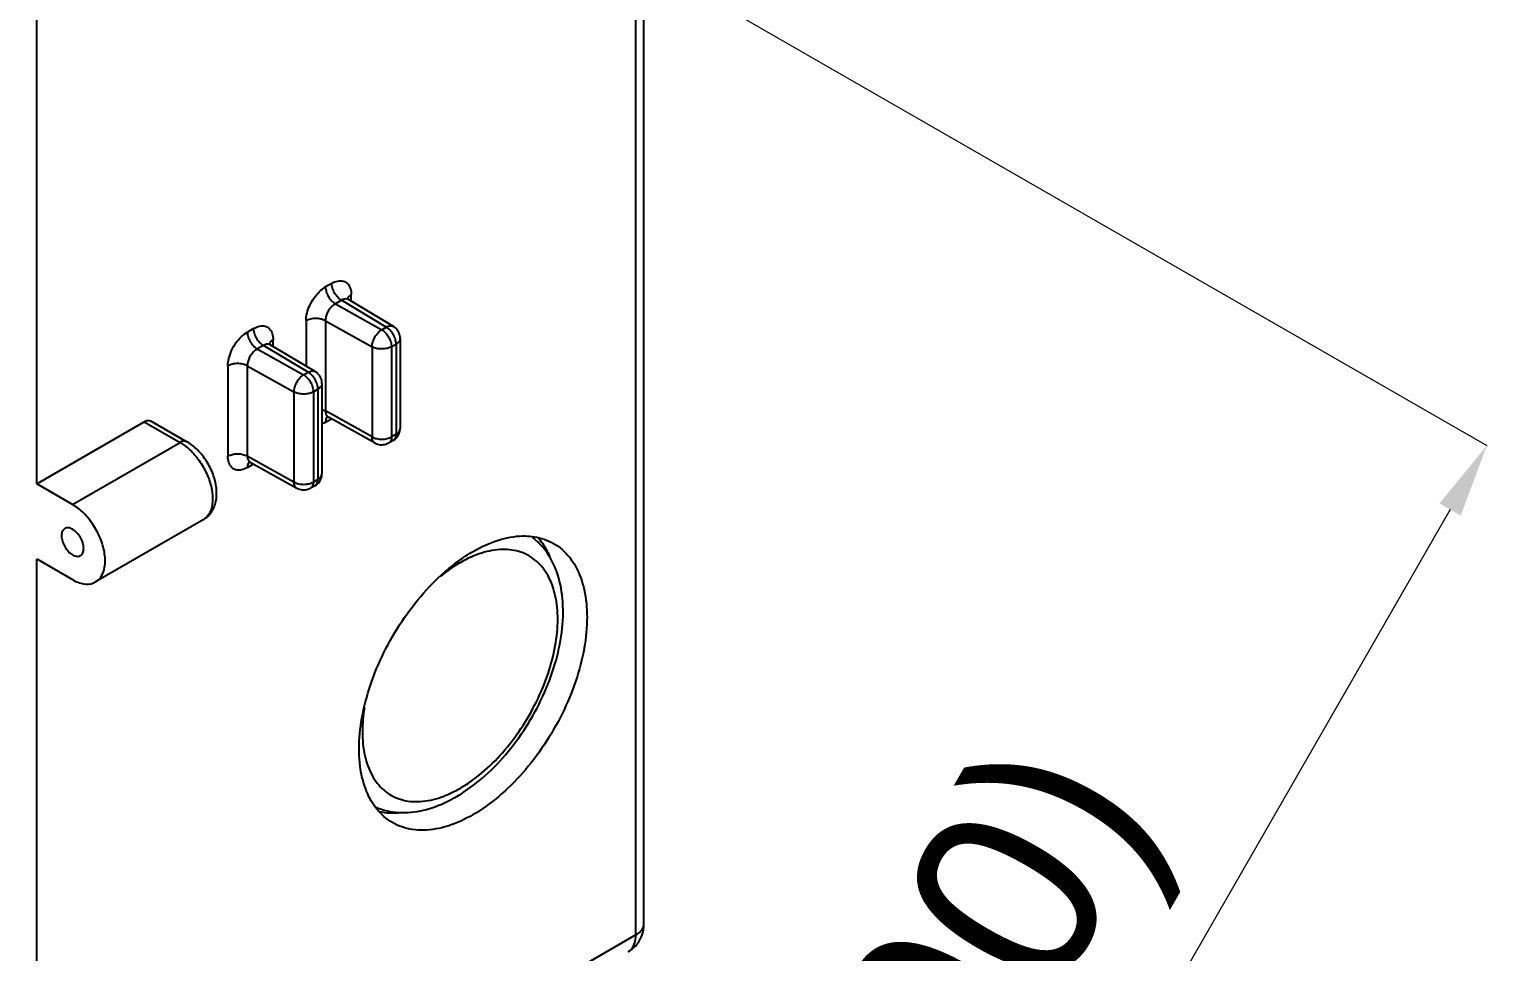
# Model space of a CAD drawing. Extents: x 0 to 1128, y 0 to 827.
# Drawn here: x 773.2 to 852.3, y 473.7 to 523.8 of the extents above; entities that cross this region are included whole.
import ezdxf

# ---------------------------------------------------------------- set-up
doc = ezdxf.new("R2010")
doc.units = 0
doc.header["$LTSCALE"] = 10
doc.header["$MEASUREMENT"] = 0
doc.header["$PDMODE"] = 3
doc.header["$PDSIZE"] = -10
doc.layers.get('0').update_dxf_attribs({"linetype": 'CONTINUOUS'})
doc.layers.get('DEFPOINTS').update_dxf_attribs({"linetype": 'CONTINUOUS'})
doc.styles.add('Daelim Dimension', font='')
doc.styles.get('Daelim Dimension').set_extended_font_data('나눔고딕')
doc.dimstyles.new('DEFAULT', dxfattribs={"dimscale": 2, "dimtxt": 2, "dimasz": 2, "dimexe": 0, "dimexo": 2, "dimgap": 1, "dimtad": 1, "dimdec": 0, "dimzin": 9, "dimdsep": 46, "dimtxsty": 'Daelim Dimension', "dimcen": 0.5, "dimclrd": 5, "dimclre": 5, "dimclrt": 256, "dimadec": 1, "dimazin": 0, "dimtfac": 1, "dimtdec": 0, "dimtix": 1, "dimtmove": 0, "dimatfit": 3, "dimfxl": 1, "dimtolj": 1, "dimtzin": 1, "dimlwd": 9, "dimlwe": 9, "dimarcsym": 0})

# ---------------------------------------------------------------- blocks, each defined once
blk = doc.blocks.new('*D6')
at = {"color": 5, "lineweight": 9, "ltscale": 0.5, "transparency": 16777216}
for p, q in [((651.334383415504, 526.5878899139051), (634.6060556923007, 498.7412418990021)), ((638.0349220141504, 496.6814176960942), (754.5914768721011, 426.6623530349601)), ((774.7486709171542, 452.4491768469551), (758.0203431939508, 424.6025288320521))]:
    blk.add_line(p, q, dxfattribs=at)
at = {"color": 5, "ltscale": 0.5, "transparency": 16777216}
for points in [[(638.3782260479684, 497.2528954164023), (637.6916179803325, 496.1099399757859), (634.6060556923007, 498.7412418990021)], [(754.9347809059191, 427.2338307552683), (754.2481728382832, 426.0908753146518), (758.0203431939508, 424.6025288320521)]]:
    blk.add_solid(points, dxfattribs=at)
at = {"layer": 'DEFPOINTS', "color": 0, "ltscale": 0.5, "transparency": 16777216}
for p in [(653.394207618412, 530.0167562357547), (776.808495120062, 455.8780431688048), (758.0203431939508, 424.6025288320521)]:
    blk.add_point(p, dxfattribs=at)
at = {"color": 7, "ltscale": 0.5, "transparency": 16777216, "insert": (700.8719233943398, 469.2605208446422), "char_height": 10, "attachment_point": 5, "rotation": 329.0054825987993, "style": 'Daelim Dimension'}
blk.add_mtext('\\A1;(331)', dxfattribs=at)
blk = doc.blocks.new('*D7')
at = {"color": 5, "lineweight": 9, "ltscale": 0.5, "transparency": 16777216}
for p, q in [((759.2414987272691, 554.7125638019024), (852.3470487261822, 501.165661588693)), ((850.3528504602048, 497.6982168124965), (812.7892530731008, 432.3838988947498)), ((717.6895048082104, 482.4633563317628), (810.7950548071235, 428.9164541185533))]:
    blk.add_line(p, q, dxfattribs=at)
at = {"color": 5, "ltscale": 0.5, "transparency": 16777216}
for points in [[(849.7749429975054, 498.0305831901594), (850.9307579229041, 497.3658504348335), (852.3470487261822, 501.165661588693)], [(812.2113456104014, 432.7162652724128), (813.3671605358003, 432.0515325170869), (810.7950548071235, 428.9164541185533)]]:
    blk.add_solid(points, dxfattribs=at)
at = {"layer": 'DEFPOINTS', "color": 0, "ltscale": 0.5, "transparency": 16777216}
for p in [(755.7740539510726, 556.7067620678798), (714.2220600320138, 484.4575545977401), (810.7950548071235, 428.9164541185533)]:
    blk.add_point(p, dxfattribs=at)
at = {"color": 7, "ltscale": 0.5, "transparency": 16777216, "insert": (823.8970359314941, 469.454540997353), "char_height": 10, "attachment_point": 5, "rotation": 60.09591360338946, "style": 'Daelim Dimension'}
blk.add_mtext('\\A1;(200)', dxfattribs=at)

msp = doc.modelspace()

# ---------------------------------------------------------------- linework, layer by layer
at = {"color": 7, "linetype": 'Continuous'}
for p, q in [((806.5800608961122, 475.2097042837548), (806.5800608961122, 557.6764484138547)), ((773.6139489720122, 499.0927401817547), (773.6139489720122, 532.8959402509048)), ((790.4639280076622, 509.1542743474548), (790.4569758188622, 509.1657984630548)), ((790.4735888668122, 509.1416084887547), (790.4639280076622, 509.1542743474548)), ((790.5316464784121, 509.0928472076548), (790.4735888668122, 509.1416084887547)), ((792.9763820472622, 507.6312906431548), (790.5318814758621, 509.0927357429548)), ((786.2213049843622, 506.7048094242048), (786.2143527956121, 506.7163335398049)), ((786.230965843562, 506.6921435655048), (786.2213049843622, 506.7048094242048)), ((786.2890234551621, 506.6433822844048), (786.230965843562, 506.6921435655048)), ((788.7337590239622, 505.1818257199548), (786.2892584526121, 506.6432708197548)), ((793.341528290362, 506.9875612079547), (793.341528290362, 502.0885467051547)), ((789.098905267062, 504.5380962847048), (789.098905267062, 499.6390817819548)), ((789.3471843465622, 502.7297938653047), (789.3563165672622, 502.7294927829048)), ((789.3563165672622, 502.7294927829048), (789.446411887862, 502.7013861975048)), ((791.9778303945122, 501.2900196285048), (789.4467083192621, 502.7011912044547)), ((773.6139489720122, 499.0927401817547), (779.4475556290122, 502.4607544512048)), ((779.8225492664121, 502.4979003646048), (781.7671010105621, 501.3752382896548)), ((792.9665266115121, 501.4390266830547), (792.718047879312, 501.2955682764548)), ((785.104561323262, 500.2803289420548), (785.1136935440122, 500.2800278597048)), ((785.1136935440122, 500.2800278597048), (785.2037888645621, 500.2519212743048)), ((787.735207371212, 498.8405547053047), (785.2040852959622, 500.2517262812048)), ((775.5585007161621, 497.9700781068047), (773.6139489720122, 499.0927401817547)), ((788.7239035882121, 498.9895617598048), (788.4754248560621, 498.8461033532548)), ((782.6421017770622, 497.1317695930547), (776.8084951200622, 493.7637553236548)), ((773.6139489720122, 495.0102280961048), (775.5585007161621, 493.8875660211548)), ((773.6139489720122, 461.2070280269548), (773.6139489720122, 495.0102280961048))]:
    msp.add_line(p, q, dxfattribs=at)
at = {"color": 9, "linetype": 'Continuous'}
for p, q in [((806.1407254838621, 474.5973431519548), (806.1407254838621, 557.0640872820549)), ((789.6295108603122, 509.9722787891047), (789.2946343244121, 509.7789388850048)), ((790.159843154212, 509.0537214103548), (789.8249666182621, 508.8603815063047)), ((792.591528290362, 507.5999380208048), (790.159843154212, 509.0537214103548)), ((790.6903278263121, 508.9980085642547), (790.6903281837622, 509.3599846747547)), ((789.8249666182621, 508.8603815063047), (792.3430495581622, 507.4564796142048)), ((785.3868878370622, 507.5228138658548), (785.0520113011621, 507.3294739618048)), ((788.2338170010121, 507.9417257479548), (788.233819652512, 505.4807145617548)), ((789.2851408265121, 507.9470252520048), (791.8220580265122, 506.5326227314548)), ((789.2851408265121, 507.9470252520048), (789.2851408265121, 503.0480107492048)), ((792.3430495581622, 507.4564796142048), (792.591528290362, 507.5999380208048)), ((792.976226627062, 507.6313834873548), (792.976382527612, 507.6312903560048)), ((785.917220130912, 506.6042564871047), (785.5823435950122, 506.4109165830548)), ((788.348905267062, 505.1504730975548), (785.917220130912, 506.6042564871047)), ((786.4477048030121, 506.5485436410548), (786.4477051604622, 506.9105197515048)), ((792.8733818520122, 506.5379222354547), (793.1218605842121, 506.6813806420548)), ((793.1218605842121, 506.6813806420548), (793.1218605842121, 501.7823661392548)), ((785.5823435950122, 506.4109165830548), (788.100426534862, 505.0070146909547)), ((791.8220580265122, 506.5326227314548), (791.8220580265122, 501.6336082286548)), ((792.8733818520122, 506.5379222354547), (792.8733818520122, 501.6389077327048)), ((783.9911939777121, 505.4922608247548), (783.9911992560121, 500.5932109512048)), ((785.0425178032121, 505.4975603287547), (787.579435003212, 504.0831578082048)), ((785.0425178032121, 505.4975603287547), (785.0425178032121, 500.5985458260049)), ((788.100426534862, 505.0070146909547), (788.348905267062, 505.1504730975548)), ((788.7336036038121, 505.1819185641048), (788.733759504312, 505.1818254327547)), ((788.630758828762, 504.0884573122547), (788.8792375609121, 504.2319157188048)), ((788.8792375609121, 504.2319157188048), (788.8792375609121, 499.3329012160548)), ((787.579435003212, 504.0831578082048), (787.579435003212, 499.1841433054548)), ((788.630758828762, 504.0884573122547), (788.630758828762, 499.1894428094548)), ((791.8220580265122, 501.6336082286548), (789.2851408265121, 503.0480107492048)), ((789.2946343244121, 502.4304171308548), (789.6079372255122, 502.6113015654048)), ((779.4475556290122, 502.4607544512048), (781.3921073731622, 501.3380923762548)), ((775.5585007161621, 497.9700781068047), (781.3921073731622, 501.3380923762548)), ((793.1218605842121, 501.7823661392548), (792.8733818520122, 501.6389077327048)), ((787.579435003212, 499.1841433054548), (785.0425178032121, 500.5985458260049)), ((785.0520113011621, 499.9809522076048), (785.3653142022122, 500.1618366421548)), ((788.8792375609121, 499.3329012160548), (788.630758828762, 499.1894428094548)), ((806.1407254838621, 474.5973431519548), (793.341528290362, 467.2077906304048))]:
    msp.add_line(p, q, dxfattribs=at)
for points, start_tangent, end_tangent in [([(788.2338170010121, 507.9417257479548), (788.285655339062, 508.3497886130048), (788.4364139535621, 508.7785843560048), (788.671446603862, 509.1855190498048), (788.9666939464121, 509.5295744229549), (789.2946343244121, 509.7789388850048)], (0.0001636769103047925, 0.9999999866049345), (0.8659180345474139, 0.5001859228782272)), ([(789.2946343262122, 509.7789388860548), (789.3350042836621, 509.5212830748548), (789.4499675264121, 509.2562406018047), (789.6220199797121, 509.0241632498547), (789.8249666182621, 508.8603815063047)], (3.365504987157238e-09, -1), (0.8660303002480064, -0.4999915189804203)), ([(789.6295108603122, 509.9722787891047), (789.9567848077622, 510.1014506011048), (790.2525136658121, 510.0984998722048), (790.4876137487122, 509.9630253738547), (790.638268875012, 509.7088440296048), (790.6903281837622, 509.3599846747547)], (0.8661288138173198, 0.4998208457791679), (3.260231438743919e-05, -0.9999999994685447)), ([(790.159843154212, 509.0537214103548), (789.9568950880121, 509.2175046595547), (789.7848427480621, 509.4495827790048), (789.6698803637621, 509.7146245018048), (789.629510859512, 509.9722787886047)], (-0.8660303022524524, 0.4999915155085395), (4.093181742998752e-10, 1)), ([(790.3210330831121, 509.1200771306547), (790.159745131562, 509.0536628667547)], (-0.977714665967793, -0.2099381622085111), (-0.8583037686878088, -0.5131419303236722)), ([(790.5313867272121, 509.0925029187048), (790.4662296312622, 509.1199691870548), (790.3210330831121, 509.1200771306547)], (-0.8590760431493427, 0.5118479775156572), (-0.9777146659925143, -0.2099381620933798)), ([(790.491771127012, 509.1544460408048), (790.4853162802121, 509.1374746727048)], (-0.3830631831250378, -0.923722143143767), (-0.3270779968959369, -0.9449973459997344)), ([(790.6903281837622, 509.3599846746048), (790.5290078846122, 509.2212499063048), (790.491771127012, 509.1544460408048)], (-0.8660266954006115, -0.4999977628484917), (-0.3830631840318607, -0.9237221427677119)), ([(789.8250746685621, 508.8604418093547), (789.6577212606121, 508.7369976075048), (789.5075938412122, 508.5664148316548), (789.3882235722622, 508.3644204244048), (789.311601593062, 508.1511566508048), (789.2851404075122, 507.9469368841548)], (-0.8734241259092964, -0.4869602614994181), (-4.633604053838819e-06, -0.999999999989265)), ([(785.3868878370622, 507.5228138658548), (785.7141617844622, 507.6519856779048), (786.0098906425121, 507.6490349489547), (786.2449907254122, 507.5135604506548), (786.3956458517121, 507.2593791064048), (786.4477051604622, 506.9105197515048)], (0.8661288138173198, 0.4998208457791679), (3.260231438743919e-05, -0.9999999994685447)), ([(785.917220130912, 506.6042564871047), (785.7142720647621, 506.7680397363048), (785.5422197247622, 507.0001178557548), (785.4272573404621, 507.2651595786048), (785.386887836212, 507.5228138653548)], (-0.8660303022524524, 0.4999915155085395), (4.093181742998752e-10, 1)), ([(789.2851408265121, 507.9470252520048), (789.0420642509121, 508.0377264897548), (788.7576007115622, 508.0685351935548), (788.4741136226121, 508.0348636196048), (788.2338170010121, 507.9417257485547)], (-0.8734248840181198, 0.4869589017339492), (-0.8660266842491949, -0.4999977821634266)), ([(791.8220580265122, 506.5326227314548), (791.8620683838622, 506.7918868439048), (791.9761121613121, 507.0594497973548), (792.1465829981621, 507.2938095571548), (792.3430495581622, 507.4564796142048)], (0, 1), (0.8583021475674445, 0.5131446418711911)), ([(792.3430495581622, 507.4564796142048), (792.5459989406622, 507.2926949750548), (792.7180511194122, 507.0606162439548), (792.833012709912, 506.7955753039048), (792.8733818520122, 506.5379222354547)], (0.8660303016916953, -0.4999915164798213), (0, -1)), ([(792.591528290362, 507.5999380208048), (792.7988853885122, 507.6685094841048), (792.9745222393622, 507.6323920106048), (792.9762257174621, 507.6313819680048)], (0.8734214420895899, 0.486965075234499), (0.8579905830264637, -0.5136654158476205)), ([(793.1218605842121, 506.6813806420548), (793.082702344012, 506.9349300764547), (792.9680121645122, 507.2015004308548), (792.795360763012, 507.4352200866048), (792.591528290362, 507.5999380208048)], (0, 1), (-0.866030301688657, 0.4999915164850836)), ([(783.9911939777121, 505.4922608247548), (784.043032315762, 505.9003236897548), (784.1937909303122, 506.3291194327547), (784.428823580562, 506.7360541266048), (784.7240709231121, 507.0801094997048), (785.0520113011621, 507.3294739618048)], (0.0001636769103047925, 0.9999999866049345), (0.8659180345474139, 0.5001859228782272)), ([(785.052011302912, 507.3294739628047), (785.0923812603621, 507.0718181516548), (785.2073445031122, 506.8067756785548), (785.3793969564122, 506.5746983266048), (785.5823435950122, 506.4109165830548)], (3.365504987157238e-09, -1), (0.8660303002480064, -0.4999915189804203)), ([(786.0784100598621, 506.6706122074548), (785.917122108262, 506.6041979435048)], (-0.977714665967793, -0.2099381622085111), (-0.8583037686878088, -0.5131419303236722)), ([(786.2887637039621, 506.6430379954548), (786.2236066079622, 506.6705042638048), (786.0784100598621, 506.6706122074548)], (-0.8590760431493427, 0.5118479775156572), (-0.9777146659925143, -0.2099381620933798)), ([(786.2491481037621, 506.7049811175548), (786.2426932569122, 506.6880097494547)], (-0.3830631831250378, -0.923722143143767), (-0.3270779968959369, -0.9449973459997344)), ([(786.4477051604622, 506.9105197514048), (786.2863848613622, 506.7717849831048), (786.2491481037621, 506.7049811175548)], (-0.8660266954006115, -0.4999977628484917), (-0.3830631840318607, -0.9237221427677119)), ([(793.341521709262, 506.9875611911548), (793.341499759862, 506.9837843639548), (793.2831802266121, 506.8201145059548), (793.1218605842121, 506.6813806420548)], (0.002547952764422478, -0.9999967539630868), (-0.8660266961419919, -0.4999977615643756)), ([(785.5824516453122, 506.4109768861048), (785.4150982373121, 506.2875326843048), (785.2649708179122, 506.1169499084048), (785.1456005489622, 505.9149555011549), (785.0689785698121, 505.7016917275548), (785.042517384262, 505.4974719609548)], (-0.8734241259092964, -0.4869602614994181), (-4.633604053838819e-06, -0.999999999989265)), ([(792.8733818520122, 506.5379222354547), (792.637220701562, 506.4457939890548), (792.3525370898622, 506.4111309367548), (792.0663498174622, 506.4416423023548), (791.8220580265122, 506.5326227314548)], (-0.8660266961499516, -0.4999977615505889), (-0.8734248933997784, 0.4869588849067095)), ([(785.0425178032121, 505.4975603287547), (784.7994412276621, 505.5882615665548), (784.5149776882622, 505.6190702703548), (784.2314905993621, 505.5853986964048), (783.9911939777121, 505.4922608253048)], (-0.8734248840181198, 0.4869589017339492), (-0.8660266842491949, -0.4999977821634266)), ([(787.579435003212, 504.0831578082048), (787.6194453606122, 504.3424219206548), (787.7334891380121, 504.6099848741047), (787.9039599748621, 504.8443446339048), (788.100426534862, 505.0070146909547)], (0, 1), (0.8583021475674445, 0.5131446418711911)), ([(788.100426534862, 505.0070146909547), (788.303375917412, 504.8432300518048), (788.475428096162, 504.6111513207048), (788.5903896866121, 504.3461103807048), (788.630758828762, 504.0884573122547)], (0.8660303016916953, -0.4999915164798213), (0, -1)), ([(788.348905267062, 505.1504730975548), (788.5562623652122, 505.2190445608547), (788.7318992161122, 505.1829270874048), (788.7336026941621, 505.1819170447548)], (0.8734214420895899, 0.486965075234499), (0.8579905830264637, -0.5136654158476205)), ([(788.8792375609121, 504.2319157188048), (788.840079320762, 504.4854651532048), (788.725389141262, 504.7520355076048), (788.552737739762, 504.9857551634047), (788.348905267062, 505.1504730975548)], (0, 1), (-0.866030301688657, 0.4999915164850836)), ([(789.098898685962, 504.5380962679548), (789.098876736612, 504.5343194407047), (789.0405572033121, 504.3706495827548), (788.8792375609121, 504.2319157188048)], (0.002547952764422478, -0.9999967539630868), (-0.8660266961419919, -0.4999977615643756)), ([(788.630758828762, 504.0884573122547), (788.394597678262, 503.9963290658048), (788.1099140666122, 503.9616660135548), (787.8237267941622, 503.9921773791048), (787.579435003212, 504.0831578082048)], (-0.8660266961499516, -0.4999977615505889), (-0.8734248933997784, 0.4869588849067095)), ([(789.1006520766621, 503.1235493894548), (789.2851408265121, 503.0480107492048)], (0.9607165065263623, -0.2775316091687254), (0.8734248935549794, -0.486958884628336)), ([(789.285140301062, 503.0481222894548), (789.311720467912, 502.8730400255048), (789.3883111119621, 502.7454737745549), (789.4466129106622, 502.7017009135548)], (5.762241395525297e-06, -0.9999999999833984), (0.8727754695009522, -0.4881218903484995)), ([(789.335003829412, 502.6414577844048), (789.294634325262, 502.4304171313548)], (-0.4220437751032404, -0.906575452952817), (-4.654040470507389e-10, -1)), ([(789.3899662445122, 502.7248774128548), (789.335003829412, 502.6414577844048)], (-0.6747307600698966, -0.7380639548274253), (-0.4220437749635214, -0.9065754530178615)), ([(789.2946343244121, 502.4304171308548), (789.1037049389122, 502.3400368819548)], (-0.8660457486472255, -0.4999647600082099), (-0.9391972308264424, -0.3433781612274469)), ([(793.1218605842121, 501.7823661392548), (793.281431702562, 501.9187126610047), (793.3414683580622, 502.0830727597548), (793.3415143032121, 502.0885460337548)], (0.866026696151882, 0.4999977615472452), (-0.003684944450346831, 0.9999932105691509)), ([(781.7671010105121, 501.3752382896548), (781.595054578162, 501.4086491242048), (781.392107391862, 501.3380923654548)], (-0.8660323631301124, 0.4999879458659711), (-0.8660266961367786, -0.4999977615734053)), ([(781.3921073731622, 501.3380923762548), (781.6235281608122, 501.1870591297547)], (0.8660302993895005, -0.4999915204674296), (0.8079009643257293, -0.5893182771996444)), ([(781.6235281608122, 501.1870591297547), (781.938672078862, 500.9225243160048)], (0.807900964323698, -0.589318277202429), (0.7239855341320668, -0.689815153767664)), ([(791.8220580265122, 501.6336082286548), (792.065134380312, 501.5429070461048), (792.349597582212, 501.5120982902548), (792.6330856590121, 501.5457699700048), (792.8733818520122, 501.6389077327048)], (0.8734248934107244, -0.4869588848870763), (0.8660266961577734, 0.4999977615370411)), ([(791.9778371393622, 501.2900331068048), (791.9731967083121, 501.2926706504048), (791.8605265711622, 501.4256651128047), (791.8220580265122, 501.6336082286548)], (-0.875380010171411, 0.4834354535946868), (0, 1)), ([(792.8342236118622, 501.4305733164048), (792.7180798173122, 501.2955883667048)], (-0.4145391532254118, -0.9100314777210504), (-0.8665674275064525, -0.4990600100036558)), ([(792.8733818520122, 501.6389077327048), (792.8342236118622, 501.4305733164048)], (0, -1), (-0.4145391531668062, -0.9100314777477465)), ([(792.9665266115121, 501.4390266830547), (793.0814914420621, 501.5713262864548), (793.1218605842121, 501.7823661392548)], (0.8660280391943751, 0.4999954353083096), (0, 1)), ([(781.938672078862, 500.9225243160048), (782.4315395227623, 500.3478418057048), (782.8225551462122, 499.6703474565048), (783.073498487312, 498.9563994403547), (783.159881628912, 498.2757154401548), (783.073225632962, 497.6950017702048), (782.8545330882121, 497.3053967690048)], (0.7239855340880589, -0.6898151538138521), (-0.6676694610549619, -0.7444578502336965)), ([(783.9911939777121, 500.5932463221048), (784.2314917157621, 500.6863844590048), (784.5149795351622, 500.7200557709048), (784.799442513912, 500.6892467633048), (785.0425178032121, 500.5985458260049)], (0.866026695432453, 0.4999977627933404), (0.8734248936229849, -0.4869588845063589)), ([(785.0520113011621, 499.9809522076048), (784.724737353712, 499.8517803956048), (784.4290084956622, 499.8547311245048), (784.1939084127621, 499.9902056228548), (784.043253286462, 500.2443869671048), (783.9911992560121, 500.5932109512048)], (-0.8660457486217102, -0.4999647600524076), (-0.0002038249431040075, 0.9999999792276961)), ([(785.042517277762, 500.5986573662047), (785.069097444612, 500.4235751023048), (785.1456880886622, 500.2960088513048), (785.203989887412, 500.2522359903547)], (5.762241395525297e-06, -0.9999999999833984), (0.8727754695009522, -0.4881218903484995)), ([(785.1473433658621, 500.2754126478047), (785.092380806112, 500.1919928612048)], (-0.6747313055969741, -0.7380634561116022), (-0.422043774826648, -0.9065754530815808)), ([(785.092380806112, 500.1919928612048), (785.052011301962, 499.9809522081048)], (-0.4220437751032404, -0.906575452952817), (-4.654040470507389e-10, -1)), ([(788.8792375609121, 499.3329012160548), (789.0388086793121, 499.4692477377548), (789.098845334812, 499.6336078365048), (789.0988912799621, 499.6390811105548)], (0.866026696151882, 0.4999977615472452), (-0.003684944450346831, 0.9999932105691509)), ([(787.579435003212, 499.1841433054548), (787.822511357012, 499.0934421229048), (788.106974558912, 499.0626333670548), (788.3904626357121, 499.0963050467548), (788.630758828762, 499.1894428094548)], (0.8734248934107244, -0.4869588848870763), (0.8660266961577734, 0.4999977615370411)), ([(787.735214116062, 498.8405681835548), (787.7305736850121, 498.8432057271548), (787.6179035478622, 498.9762001896048), (787.579435003212, 499.1841433054548)], (-0.875380010171411, 0.4834354535946868), (0, 1)), ([(788.5916005885622, 498.9811083932047), (788.4754567940622, 498.8461234434548)], (-0.4145391532254118, -0.9100314777210504), (-0.8665674275064525, -0.4990600100036558)), ([(788.630758828762, 499.1894428094548), (788.5916005885622, 498.9811083932047)], (0, -1), (-0.4145391531668062, -0.9100314777477465)), ([(788.7239035882121, 498.9895617598048), (788.8388684188121, 499.1218613632047), (788.8792375609121, 499.3329012160548)], (0.8660280391943751, 0.4999954353083096), (0, 1)), ([(782.742214144612, 497.2007738314047), (782.6413969000621, 497.1329906988548)], (-0.7895546199372211, -0.613680293097139), (-0.8660574474449366, -0.4999444946443166)), ([(782.8545330882121, 497.3053967690048), (782.8220166246122, 497.2710787589548), (782.742214144612, 497.2007738314047)], (-0.6676694610350206, -0.7444578502515808), (-0.7895546199072889, -0.6136802931356493)), ([(796.594817793512, 482.5583194486047), (797.774252921462, 483.3926154057048), (798.8951748802122, 484.4925223242548), (799.9012431609622, 485.8031836559547), (800.7409763502621, 487.2575938816548), (801.3729208280122, 488.7837409106048), (801.7651864050122, 490.3047907151548), (801.898095815912, 491.7444317363048), (801.764997654712, 493.0304099351548), (801.3726057275621, 494.0982420558547), (800.7405969300621, 494.8944427822547), (799.900846995112, 495.3790273526048), (798.8948656749121, 495.5278397606547), (797.7740175404622, 495.3333699049048)], (0.8660266961436996, 0.4999977615614177), (-0.9540560249453834, -0.2996282718059394)), ([(796.594817793512, 494.8058557055548), (795.510114866162, 494.0501653237548)], (-0.8660266961507469, -0.4999977615492113), (-0.7737151252947411, -0.6335336651592741)), ([(797.4008503082621, 495.2001742089047), (796.594817793512, 494.8058557055548)], (-0.9286389601617785, -0.3709847458719169), (-0.8660266961445998, -0.4999977615598584)), ([(797.7740175404622, 495.3333699049048), (797.4008503082621, 495.2001742089047)], (-0.9540560249307655, -0.2996282718524851), (-0.9286389601771236, -0.3709847458335059)), ([(791.4036798232121, 486.9377662551047), (791.2915397711622, 485.6197434178048), (791.4246379323622, 484.3337652190048), (791.8170298595121, 483.2659330982548), (792.4490386570121, 482.4697323718548), (793.2887885919622, 481.9851478015547), (794.2947699121621, 481.8363353935048), (795.415618046612, 482.0308052492547)], (-0.1618968090267395, -0.9868076931332465), (0.9540560249455016, 0.2996282718055632)), ([(795.415618046612, 482.0308052492547), (795.6767299619621, 482.1206602415048)], (0.9540560249537162, 0.2996282717794068), (0.9366252506221604, 0.3503328986792065)), ([(795.6767299619621, 482.1206602415048), (796.264441675562, 482.3793839432047)], (0.9366252506376154, 0.3503328986378875), (0.8924199748660732, 0.4512057052609569)), ([(796.264441675562, 482.3793839432047), (796.594817793512, 482.5583194486047)], (0.892419974831696, 0.45120570532895), (0.8660266961637689, 0.4999977615266563)), ([(806.1407254838621, 474.5973431519548), (806.4165735173121, 474.8165458107547), (806.561594383862, 475.0742335606548), (806.5792056041121, 475.2097042831548)], (0.8660266961436068, 0.4999977615615783), (-5.354654148401098e-07, 0.9999999999998567)), ([(805.726455250862, 473.6830615171548), (805.8706781843621, 473.7934662057547), (806.071531988362, 474.1327478078048), (806.1407254838621, 474.5973431519548)], (0.8655985603472918, 0.5007385868142139), (-1.149305347050249e-09, 1))]:
    msp.add_spline(points, degree=3, dxfattribs=dict(at, start_tangent=start_tangent, end_tangent=end_tangent))
at = {"color": 7, "linetype": 'Continuous'}
for points, start_tangent, end_tangent in [([(793.341528290362, 506.9875612079547), (793.2860807056622, 507.2705752400047), (793.123438340262, 507.5163066086548), (792.9762180980622, 507.6313692238548)], (0, 1), (-0.8582637727228223, 0.5132088234155643)), ([(789.098905267062, 504.5380962847048), (789.043457682412, 504.8211103168047), (788.8808153170121, 505.0668416854547), (788.733595074762, 505.1819043006047)], (0, 1), (-0.8582637727228223, 0.5132088234155643)), ([(779.4475556290122, 502.4607544512048), (779.6505033216122, 502.5313112474548), (779.8225493888121, 502.4979002939048)], (0.8660266961109704, 0.4999977616181068), (0.8660319759604467, -0.49998861648446)), ([(793.017778260262, 501.4714937880548), (793.1832235822621, 501.6276815605048), (793.3147889627121, 501.8900674875548)], (0.8222478615622668, 0.5691295583224256), (0.264640915355415, 0.9643470256706598)), ([(793.3147889627121, 501.8900674875548), (793.3415167266121, 502.0886361322548)], (0.2646409154419657, 0.9643470256469081), (0.0002354668621558936, 0.999999972277678)), ([(782.6410103516621, 497.1311744493547), (782.6954386503621, 497.1642518937548), (783.091318834312, 497.5526325405548), (783.333438574462, 498.1323292785547), (783.3646877895121, 498.8549982820048), (783.1830857682121, 499.6107878465048), (782.8340687919622, 500.3133145880048), (782.351781835212, 500.9194085194048), (781.7671010105121, 501.3752382897047)], (0.8669280401522321, 0.4984333187075379), (-0.8660303016974946, 0.4999915164697764)), ([(792.7180427829121, 501.2956524058548), (792.6352568827122, 501.2543532701548), (792.354181199762, 501.1951709121048), (792.0674149547121, 501.2475744525548), (791.977911638462, 501.2900788927047)], (-0.8656831619884113, -0.5005923122159851), (-0.8731249093291236, 0.4874965566124645)), ([(792.9665266115121, 501.4390266830547), (793.017778260262, 501.4714937880548)], (0.8660266962102329, 0.4999977614461779), (0.822247861414642, 0.5691295585357061)), ([(788.7751552370121, 499.0220288648048), (788.9406005589622, 499.1782166373048), (789.0721659394121, 499.4406025643048)], (0.8222478615622668, 0.5691295583224256), (0.264640915355415, 0.9643470256706598)), ([(789.0721659394121, 499.4406025643048), (789.0988937033621, 499.6391712090048)], (0.2646409154419657, 0.9643470256469081), (0.0002354668621558936, 0.999999972277678)), ([(788.4754197596621, 498.8461874826547), (788.3926338594622, 498.8048883469547), (788.1115581765121, 498.7457059888548), (787.8247919314122, 498.7981095293547), (787.7352886151621, 498.8406139695047)], (-0.8656831619884113, -0.5005923122159851), (-0.8731249093291236, 0.4874965566124645)), ([(788.7239035882121, 498.9895617598048), (788.7751552370121, 499.0220288648048)], (0.8660266962102329, 0.4999977614461779), (0.822247861414642, 0.5691295585357061)), ([(776.8070308138122, 493.7643447604048), (777.0894381792621, 494.0243268819048), (777.2994185650621, 494.5692650216548), (777.2994185650621, 495.2781858056047), (777.0894381792621, 496.0655829247048), (776.694804141212, 496.8364846656548), (776.163115140012, 497.4979089011548), (775.5585007161621, 497.9700781068047)], (0.8613898780406084, 0.5079443650727763), (-0.8660303016876248, 0.4999915164868716)), ([(775.133502526362, 496.6649446996547), (775.0032091442122, 496.5150052052048), (774.9574574498122, 496.2758267053548)], (-0.8663067276259966, -0.4995124159317141), (0, -1)), ([(774.9574574498122, 496.2758267053548), (775.0032091442122, 495.9838198944047), (775.133498946712, 495.6834401624047), (775.3284914160122, 495.4204176004548), (775.5585007161621, 495.2347950094548), (775.7885100163621, 495.1548317461048), (775.9834989060121, 495.1926994283548)], (0, -1), (0.8663067276310573, 0.499512415922937)), ([(776.1595439825621, 495.5818174226548), (776.1137922881121, 495.8738242335547), (775.983502485612, 496.1742039656048), (775.7885100163621, 496.4372265275048), (775.5585007161621, 496.6228491185548), (775.3284914160122, 496.7028123819048), (775.133502526362, 496.6649446996547)], (0, 1), (-0.8663067276310573, -0.499512415922937)), ([(797.3019275186621, 495.4182429724548), (798.678699823462, 496.0339931607548), (799.9864350159621, 496.2606172081547)], (0.8660266961463566, 0.4999977615568155), (0.9997951787974485, 0.02023858822591486)), ([(799.9864350159621, 496.2606172081547), (800.1051725458622, 496.2612030175047)], (0.9997951787994225, 0.02023858812840238), (0.9999449163606371, -0.01049591561125797)), ([(800.1051725458622, 496.2612030175047), (801.159557793062, 496.0867512385547), (801.6763925175121, 495.8508144155547)], (0.9999449163584394, -0.01049591582063003), (0.8660281202308877, -0.4999952949472176)), ([(775.9834989060121, 495.1926994283548), (776.1137922881121, 495.3426389227548), (776.1595439825621, 495.5818174226548)], (0.8663067276259966, 0.4995124159317141), (0, 1)), ([(801.6763925175121, 495.8508144155547), (802.1392428801121, 495.5211136177048), (802.876364776112, 494.5920677778048), (803.3339611111621, 493.3461999566048), (803.4890860943121, 491.8459831689548), (803.3339611111621, 490.1666445489548), (802.876364776112, 488.3923931473048), (802.1392428801121, 486.6121973379048), (801.159557793062, 484.9153235721548), (799.9864350159621, 483.3868601861548), (798.678699823462, 482.1034507163548), (797.3019275186621, 481.1294506726548)], (0.8660281202357417, -0.49999529493881), (-0.86602669614452, -0.4999977615599968)), ([(801.2516486695122, 495.4441283741048), (800.5318716362622, 496.1868632896548)], (-0.5920419062575984, 0.805907179044131), (-0.7906553362934011, 0.6122614957604054)), ([(800.818505688962, 496.1732957726048), (801.2740641772621, 495.5309957029048)], (0.6681167499813493, -0.7440564551123519), (0.4875368643841904, -0.8731024028522838)), ([(801.2740641772621, 495.5309957029048), (801.2853678945121, 495.5106094754548)], (0.4875368642559547, -0.8731024029238901), (0.4823082248745219, -0.8760015845981032)), ([(801.2853678945121, 495.5106094754548), (801.4569295356621, 495.1598777539048)], (0.4823082242315985, -0.8760015849520834), (0.3969841850447627, -0.9178254500853339)), ([(791.7274902612621, 481.9556258673048), (791.269893926212, 483.2014936885048), (791.1147689430622, 484.7017104761547), (791.269893926212, 486.3810490962047), (791.7274902612621, 488.1553004978048), (792.4646121572121, 489.9354963072047), (793.4442972443121, 491.6323700729548), (794.6174200213622, 493.1608334589548), (795.9251552139121, 494.4442429287548), (796.5205875033621, 494.9100736988048)], (-0.4823082241674016, 0.876001584987429), (0.8098226927963482, 0.5866747022260903)), ([(796.5205875033621, 494.9100736988048), (797.3019275186621, 495.4182429724548)], (0.8098226928004165, 0.5866747022204745), (0.866026696138645, 0.4999977615701727)), ([(796.7579345500121, 482.3273571310548), (797.7772994631621, 483.0919346140048), (799.0611445938121, 484.3808940337047), (800.1806730098622, 485.8933809341548), (801.0886811343121, 487.5544568524548), (801.746336721812, 489.2923448056548), (802.1176606730621, 491.0299893725547), (802.1730238401622, 492.6812170565048), (801.9010866446122, 494.1469916979048), (801.325069104812, 495.3407647890048)], (0.8391008529014377, 0.5439758805867038), (-0.5660335894285617, 0.8243821781422852)), ([(801.325069104812, 495.3407647890048), (801.2516486695122, 495.4441283741048)], (-0.5660335893861661, 0.8243821781713947), (-0.5920419061217516, 0.8059071791439281)), ([(775.5585007161621, 493.8875660211548), (776.163115140012, 493.6616024200048), (776.694804141212, 493.7090989684548), (776.8070308138122, 493.7643447604048)], (0.8660303016765557, -0.4999915165060445), (0.8613898780322203, 0.5079443650870009)), ([(795.8198635828121, 481.8032146063548), (796.3877058483622, 482.1005335176047)], (0.9051176681383154, 0.425161153945017), (0.8660266948174067, 0.4999977638586381)), ([(796.3877058483122, 482.1005335176047), (796.7579345500121, 482.3273571310548)], (0.8660266948651749, 0.4999977637759008), (0.8391008528734736, 0.5439758806298395)), ([(791.7872856967122, 481.8509096650048), (791.7274902612621, 481.9556258673048)], (-0.5094291556779155, 0.8605126003408005), (-0.4823082241534463, 0.8760015849951124)), ([(792.927462519862, 480.6968792295548), (792.4646121572121, 481.0265800274047), (791.7872856967122, 481.8509096650048)], (-0.8660281202448057, 0.4999952949231107), (-0.5094291555650222, 0.860512600407634)), ([(792.045113564812, 481.5281350886048), (792.3318144236121, 481.4227828702548), (793.5721816312121, 481.2441374567547), (794.9470282652621, 481.4661740993048), (795.8198635828121, 481.8032146063548)], (0.9229514010790976, -0.3849164990567834), (0.9051176681515916, 0.4251611539167538)), ([(793.3998947047121, 481.2305487820048), (793.0264231398121, 481.2056181346048), (792.2192108335621, 481.2785894901548)], (-0.9937827584270037, -0.1113365575775354), (-0.9784373660806762, 0.2065437499831668)), ([(797.3019275186621, 481.1294506726548), (795.9251552139121, 480.5137004843548), (794.6174200213622, 480.2870764369547), (793.4442972443121, 480.4609424065548), (792.927462519862, 480.6968792295548)], (-0.8660266961454478, -0.4999977615583898), (-0.866028120236931, 0.4999952949367503)), ([(805.7270154568621, 473.6820931222547), (806.1315205297121, 474.0094766800547), (806.4609741870122, 474.5497079452548), (806.5800608961122, 475.2097042836048)], (0.8656167983851879, 0.5007070584217652), (1.371271592143279e-10, 1))]:
    msp.add_spline(points, degree=3, dxfattribs=dict(at, start_tangent=start_tangent, end_tangent=end_tangent))

# ---------------------------------------------------------------- dimensions: what is measured, and where the dimension line sits
at = {"color": 5, "ltscale": 0.5}
dim = msp.add_linear_dim(base=(810.7950548071235, 428.9164541185533), p1=(755.7740539510723, 556.7067620678797), p2=(714.2220600320137, 484.4575545977401), angle=240.09591360338948, text='(200)', dimstyle='DEFAULT', override={"dimtxt": 5, "dimclrt": 7}, dxfattribs=at)
dim.commit()
dim.dimension.update_dxf_attribs({"geometry": '*D7', "text_midpoint": (831.571051766653, 465.0410578536233), "dimtype": 161})
dim = msp.add_aligned_dim(p1=(653.3942076184121, 530.0167562357548), p2=(776.8084951200622, 455.8780431688048), distance=-36.48496196828316, text='(331)', dimstyle='DEFAULT', override={"dimtxt": 5, "dimclrt": 7}, dxfattribs=at)
dim.commit()
dim.dimension.update_dxf_attribs({"geometry": '*D6', "text_midpoint": (700.8719233943398, 469.2605208446422)})

doc.saveas('drawing.dxf')
